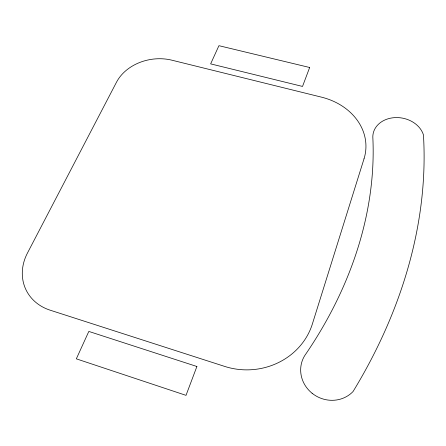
<?xml version="1.0" encoding="UTF-8"?>
<svg xmlns="http://www.w3.org/2000/svg" width="446" height="446" viewBox="0 0 446 446"><rect width="100%" height="100%" fill="white"/><g stroke="black" fill="none" stroke-linecap="round" stroke-linejoin="round"><path stroke-width="0.67" d="M364.025 158.804L312.373 323.974A67.786 63.076 -3.1 0 1 224.695 366.417L50.147 310.182A50.27 43.078 -25.7 0 1 27.44 253.077L116.523 82.164A43.446 34.275 -9.6 0 1 171.883 60.188L321.527 97.161A60.84 50.287 2.8 0 1 364.025 158.804M196.898 366.495L186.015 395.351L76.333 358.84L88.815 331.423L196.898 366.495M309.663 67.497L302.516 86.435L210.64 63.878L218.925 45.687L309.663 67.497M312.122 393.272A30.295 28.583 27.4 0 0 353.054 391.527A563.733 423.471 -27.3 0 0 423.449 134.943A25.862 20.834 10.2 0 0 394.353 117.649A25.862 20.834 10.2 0 0 372.889 138.583A445.008 342.076 -25 0 1 306.012 353.728A30.295 28.583 27.4 0 0 312.122 393.272"/></g></svg>
